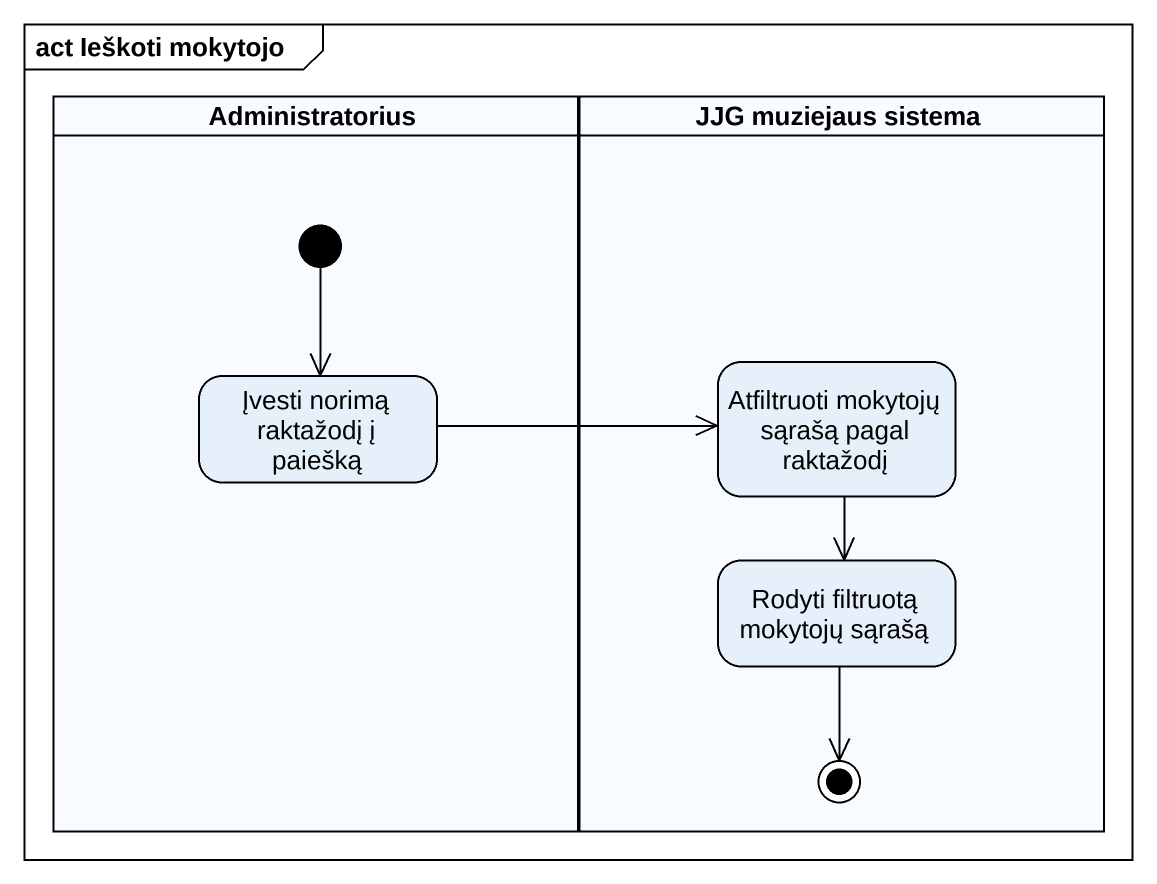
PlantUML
@startuml
mainframe act Ieškoti mokytojo
hide empty description
state Administratorius <<partition>> {
  state "Įvesti norimą raktažodį į paiešką" as Įvesti_norimą_raktažodį_į
  [*] --> Įvesti_norimą_raktažodį_į
}
state "JJG muziejaus sistema" as JJG_muziejaus_sistema <<partition>> {
  state "Atfiltruoti mokytojų sąrašą pagal raktažodį" as Atfiltruoti_mokytojų_sąrašą
  state "Rodyti filtruotą mokytojų sąrašą" as Rodyti_filtruotą_mokytojų
  Rodyti_filtruotą_mokytojų --> [*]
}
Įvesti_norimą_raktažodį_į -right-> Atfiltruoti_mokytojų_sąrašą
Atfiltruoti_mokytojų_sąrašą --> Rodyti_filtruotą_mokytojų
@enduml
